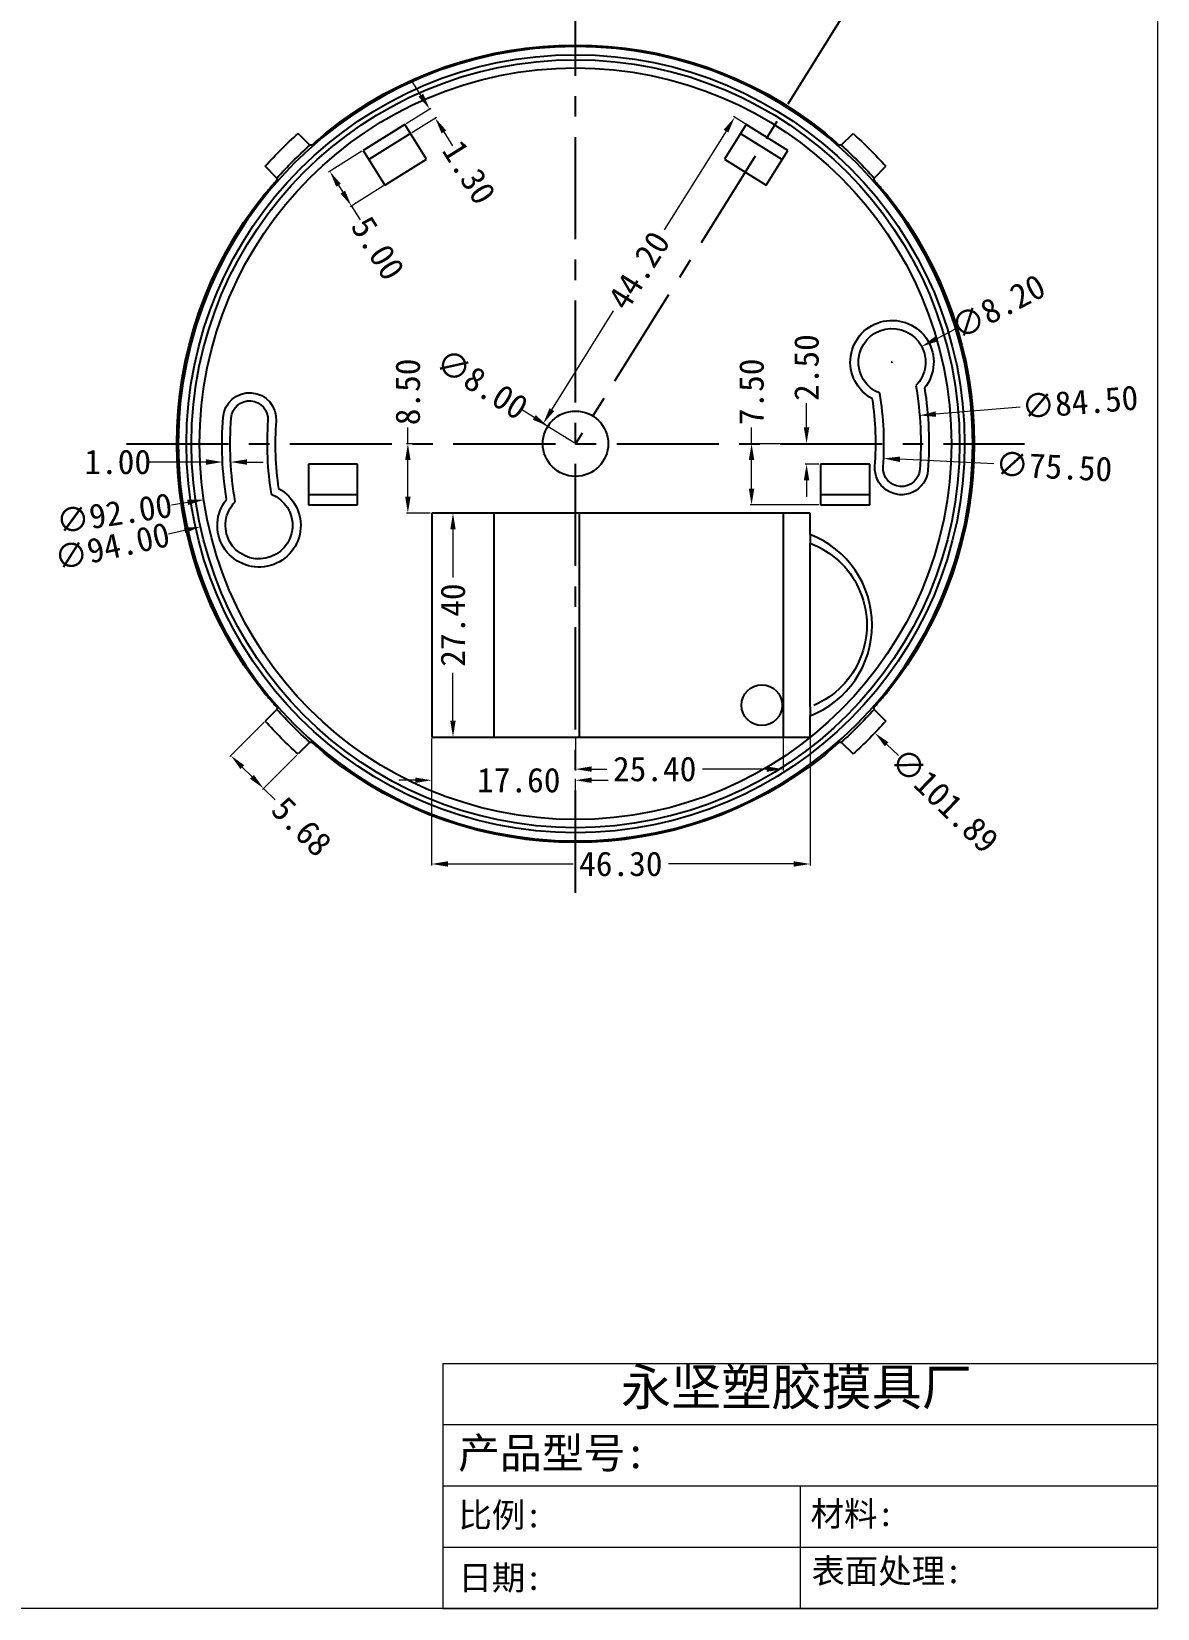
# Model space of a CAD drawing. Extents: x 31 to 995, y 307 to 726.
# Drawn here: x 452.9 to 590.7, y 307 to 500.1 of the extents above; entities that cross this region are included whole.
import ezdxf

# ---------------------------------------------------------------- set-up
doc = ezdxf.new("R2010")
doc.units = 0
doc.header["$LTSCALE"] = 10
doc.header["$MEASUREMENT"] = 0
doc.linetypes.add('CENTER', pattern=[2, 1.25, -0.25, 0.25, -0.25])
doc.layers.add('3', color=7, linetype='Continuous')
doc.dimstyles.get("Standard").update_dxf_attribs({"dimtxt": 0.18, "dimasz": 0.18, "dimexe": 0.18, "dimexo": 0.0625, "dimgap": 0.09, "dimtad": 0, "dimtih": 1, "dimtoh": 1, "dimdec": 4, "dimzin": 0, "dimdsep": 46, "dimtxsty": 'Standard', "dimcen": 0.09, "dimadec": 0, "dimazin": 0, "dimtfac": 1, "dimtdec": 4, "dimtofl": 0, "dimtmove": 0, "dimatfit": 3, "dimfxl": 0, "dimtolj": 1, "dimtzin": 0, "dimarcsym": 0})

# ---------------------------------------------------------------- blocks, each defined once
blk = doc.blocks.new('*D137')
at = {"color": 4, "lineweight": 0}
for p, q in [((474.3, 447.37), (467.07, 447.37)), ((476.3, 447.42), (476.3, 447.19)), ((477.3, 447.42), (477.3, 447.19)), ((479.3, 447.37), (481.3, 447.37))]:
    blk.add_line(p, q, dxfattribs=at)
for points in [[(474.3, 447.7), (474.3, 447.03), (476.3, 447.37)], [(479.3, 447.7), (479.3, 447.03), (477.3, 447.37)]]:
    blk.add_solid(points, dxfattribs=at)
at = {"layer": 'Defpoints', "color": 0, "lineweight": 0}
for p in [(476.3, 447.62), (476.3, 447.37), (477.3, 447.62)]:
    blk.add_point(p, dxfattribs=at)
at = {"color": 1, "lineweight": 0, "insert": (463.48, 447.37), "char_height": 3, "attachment_point": 5}
blk.add_mtext('\\A1;1.00', dxfattribs=at)
blk = doc.blocks.new('*D138')
at = {"color": 4, "lineweight": 0}
for p, q in [((519.41, 449.61), (519.59, 449.61)), ((519.5, 449.52), (519.5, 449.7)), ((470.06, 442.14), (472.04, 442.44))]:
    blk.add_line(p, q, dxfattribs=at)
blk.add_solid([(471.99, 442.77), (472.09, 442.11), (474.02, 442.74)], dxfattribs=at)
at = {"layer": 'Defpoints', "color": 0, "lineweight": 0}
for p in [(564.99, 456.48), (474.02, 442.74)]:
    blk.add_point(p, dxfattribs=at)
at = {"color": 1, "lineweight": 0, "insert": (463.05, 441.08), "char_height": 3, "attachment_point": 5, "rotation": 8.5865}
blk.add_mtext('\\A1;∅92.00', dxfattribs=at)
blk = doc.blocks.new('*D139')
at = {"color": 4, "lineweight": 0}
for p, q in [((519.41, 449.61), (519.59, 449.61)), ((519.5, 449.52), (519.5, 449.7)), ((469.71, 438.57), (471.67, 439.01))]:
    blk.add_line(p, q, dxfattribs=at)
blk.add_solid([(471.59, 439.33), (471.74, 438.68), (473.62, 439.44)], dxfattribs=at)
at = {"layer": 'Defpoints', "color": 0, "lineweight": 0}
for p in [(565.39, 459.78), (473.62, 439.44)]:
    blk.add_point(p, dxfattribs=at)
at = {"color": 1, "lineweight": 0, "insert": (462.79, 437.04), "char_height": 3, "attachment_point": 5, "rotation": 12.4975}
blk.add_mtext('\\A1;∅94.00', dxfattribs=at)
blk = doc.blocks.new('*D140')
at = {"color": 4, "lineweight": 0}
for p, q in [((512.76, 453.91), (514.45, 452.84)), ((519.41, 449.61), (519.59, 449.61)), ((519.5, 449.52), (519.5, 449.7))]:
    blk.add_line(p, q, dxfattribs=at)
blk.add_solid([(514.63, 453.12), (514.27, 452.55), (516.13, 451.76)], dxfattribs=at)
at = {"layer": 'Defpoints', "color": 0, "lineweight": 0}
for p in [(516.13, 451.76), (522.88, 447.46)]:
    blk.add_point(p, dxfattribs=at)
at = {"color": 1, "lineweight": 0, "insert": (508.05, 456.92), "char_height": 3, "attachment_point": 5, "rotation": 327.4665}
blk.add_mtext('\\A1;∅8.00', dxfattribs=at)
blk = doc.blocks.new('*D141')
at = {"color": 4, "lineweight": 0}
for p, q in [((501.9, 413.51), (501.9, 397.99)), ((548.2, 413.51), (548.2, 397.99)), ((503.9, 398.17), (519.21, 398.17)), ((546.2, 398.17), (530.89, 398.17))]:
    blk.add_line(p, q, dxfattribs=at)
for points in [[(503.9, 398.51), (503.9, 397.84), (501.9, 398.17)], [(546.2, 398.51), (546.2, 397.84), (548.2, 398.17)]]:
    blk.add_solid(points, dxfattribs=at)
at = {"layer": 'Defpoints', "color": 0, "lineweight": 0}
for p in [(501.9, 413.71), (548.2, 413.71), (548.2, 398.17)]:
    blk.add_point(p, dxfattribs=at)
at = {"color": 1, "lineweight": 0, "insert": (525.05, 398.17), "char_height": 3, "attachment_point": 5}
blk.add_mtext('\\A1;46.30', dxfattribs=at)
blk = doc.blocks.new('*D142')
at = {"color": 4, "lineweight": 0}
for p, q in [((501.9, 413.31), (501.9, 408.24)), ((499.9, 408.42), (497.9, 408.42)), ((519.5, 394.85), (519.5, 408.6)), ((521.5, 408.42), (523.5, 408.42))]:
    blk.add_line(p, q, dxfattribs=at)
for points in [[(499.9, 408.75), (499.9, 408.09), (501.9, 408.42)], [(521.5, 408.75), (521.5, 408.09), (519.5, 408.42)]]:
    blk.add_solid(points, dxfattribs=at)
at = {"layer": 'Defpoints', "color": 0, "lineweight": 0}
for p in [(501.9, 413.51), (519.5, 408.42), (519.5, 394.65)]:
    blk.add_point(p, dxfattribs=at)
at = {"color": 1, "lineweight": 0, "insert": (512.56, 408.42), "char_height": 3, "attachment_point": 5}
blk.add_mtext('\\A1;17.60', dxfattribs=at)
blk = doc.blocks.new('*D143')
at = {"color": 4, "lineweight": 0}
for p, q in [((519.5, 413.51), (519.5, 409.6)), ((544.9, 413.51), (544.9, 409.6)), ((521.5, 409.78), (523.35, 409.78)), ((542.9, 409.78), (535.03, 409.78))]:
    blk.add_line(p, q, dxfattribs=at)
for points in [[(521.5, 410.12), (521.5, 409.45), (519.5, 409.78)], [(542.9, 410.12), (542.9, 409.45), (544.9, 409.78)]]:
    blk.add_solid(points, dxfattribs=at)
at = {"layer": 'Defpoints', "color": 0, "lineweight": 0}
for p in [(519.5, 413.71), (544.9, 413.71), (519.5, 409.78)]:
    blk.add_point(p, dxfattribs=at)
at = {"color": 1, "lineweight": 0, "insert": (529.19, 409.78), "char_height": 3, "attachment_point": 5}
blk.add_mtext('\\A1;25.40', dxfattribs=at)
blk = doc.blocks.new('*D144')
at = {"color": 4, "lineweight": 0}
for p, q in [((493.37, 485.4), (489.29, 482.85)), ((490.5, 481.25), (491.03, 480.4)), ((496.02, 481.16), (491.94, 478.61)), ((492.09, 478.7), (493.15, 477.01))]:
    blk.add_line(p, q, dxfattribs=at)
for points in [[(490.78, 481.42), (490.22, 481.07), (489.44, 482.94)], [(491.31, 480.58), (490.75, 480.22), (492.09, 478.7)]]:
    blk.add_solid(points, dxfattribs=at)
at = {"layer": 'Defpoints', "color": 0, "lineweight": 0}
for p in [(493.54, 485.5), (496.19, 481.26), (492.09, 478.7)]:
    blk.add_point(p, dxfattribs=at)
at = {"color": 1, "lineweight": 0, "insert": (495.32, 473.54), "char_height": 3, "attachment_point": 5, "rotation": 302}
blk.add_mtext('\\A1;5.00', dxfattribs=at)
blk = doc.blocks.new('*D145')
at = {"color": 4, "lineweight": 0}
for p, q in [((498.99, 449.61), (498.99, 451.61)), ((501.7, 449.61), (498.81, 449.61)), ((498.99, 443.11), (498.99, 447.61)), ((501.7, 441.11), (498.81, 441.11))]:
    blk.add_line(p, q, dxfattribs=at)
for points in [[(498.66, 447.61), (499.32, 447.61), (498.99, 449.61)], [(498.66, 443.11), (499.32, 443.11), (498.99, 441.11)]]:
    blk.add_solid(points, dxfattribs=at)
at = {"layer": 'Defpoints', "color": 0, "lineweight": 0}
for p in [(498.99, 449.61), (501.9, 449.61), (501.9, 441.11)]:
    blk.add_point(p, dxfattribs=at)
at = {"color": 1, "lineweight": 0, "insert": (498.99, 455.95), "char_height": 3, "attachment_point": 5, "rotation": 90}
blk.add_mtext('\\A1;8.50', dxfattribs=at)
blk = doc.blocks.new('*D146')
at = {"color": 4, "lineweight": 0}
for p, q in [((502.1, 441.11), (504.69, 441.11)), ((504.51, 439.11), (504.51, 433.25)), ((504.51, 415.71), (504.51, 421.57)), ((502.1, 413.71), (504.69, 413.71))]:
    blk.add_line(p, q, dxfattribs=at)
for points in [[(504.18, 439.11), (504.84, 439.11), (504.51, 441.11)], [(504.18, 415.71), (504.84, 415.71), (504.51, 413.71)]]:
    blk.add_solid(points, dxfattribs=at)
at = {"layer": 'Defpoints', "color": 0, "lineweight": 0}
for p in [(501.9, 441.11), (501.9, 413.71), (504.51, 413.71)]:
    blk.add_point(p, dxfattribs=at)
at = {"color": 1, "lineweight": 0, "insert": (504.51, 427.41), "char_height": 3, "attachment_point": 5, "rotation": 90}
blk.add_mtext('\\A1;27.40', dxfattribs=at)
blk = doc.blocks.new('*D147')
at = {"color": 4, "lineweight": 0}
for p, q in [((547.78, 451.61), (547.78, 454.59)), ((549.3, 449.61), (547.6, 449.61)), ((549.3, 447.11), (547.6, 447.11)), ((547.78, 445.11), (547.78, 443.11))]:
    blk.add_line(p, q, dxfattribs=at)
for points in [[(547.44, 451.61), (548.11, 451.61), (547.78, 449.61)], [(547.44, 445.11), (548.11, 445.11), (547.78, 447.11)]]:
    blk.add_solid(points, dxfattribs=at)
at = {"layer": 'Defpoints', "color": 0, "lineweight": 0}
for p in [(547.78, 449.61), (549.5, 449.61), (549.5, 447.11)]:
    blk.add_point(p, dxfattribs=at)
at = {"color": 1, "lineweight": 0, "insert": (547.78, 458.93), "char_height": 3, "attachment_point": 5, "rotation": 90}
blk.add_mtext('\\A1;2.50', dxfattribs=at)
blk = doc.blocks.new('*D148')
at = {"color": 4, "lineweight": 0}
for p, q in [((541.05, 449.61), (541.05, 451.61)), ((547.58, 449.61), (540.87, 449.61)), ((541.05, 444.11), (541.05, 447.61)), ((549.3, 442.11), (540.87, 442.11))]:
    blk.add_line(p, q, dxfattribs=at)
for points in [[(540.71, 447.61), (541.38, 447.61), (541.05, 449.61)], [(540.71, 444.11), (541.38, 444.11), (541.05, 442.11)]]:
    blk.add_solid(points, dxfattribs=at)
at = {"layer": 'Defpoints', "color": 0, "lineweight": 0}
for p in [(541.05, 449.61), (547.78, 449.61), (549.5, 442.11)]:
    blk.add_point(p, dxfattribs=at)
at = {"color": 1, "lineweight": 0, "insert": (541.05, 455.95), "char_height": 3, "attachment_point": 5, "rotation": 90}
blk.add_mtext('\\A1;7.50', dxfattribs=at)
blk = doc.blocks.new('*D151')
at = {"color": 4, "lineweight": 0}
for p, q in [((566.03, 463.66), (563.65, 462.42)), ((558.14, 459.61), (558.32, 459.61)), ((558.23, 459.52), (558.23, 459.7))]:
    blk.add_line(p, q, dxfattribs=at)
blk.add_solid([(563.49, 462.72), (563.8, 462.13), (561.87, 461.5)], dxfattribs=at)
at = {"layer": 'Defpoints', "color": 0, "lineweight": 0}
for p in [(561.87, 461.5), (554.6, 457.72)]:
    blk.add_point(p, dxfattribs=at)
at = {"color": 1, "lineweight": 0, "insert": (571.21, 466.36), "char_height": 3, "attachment_point": 5, "rotation": 27.477}
blk.add_mtext('\\A1;∅8.20', dxfattribs=at)
blk = doc.blocks.new('*D152')
at = {"color": 4, "lineweight": 0}
for p, q in [((519.41, 449.61), (519.59, 449.61)), ((519.5, 449.52), (519.5, 449.7)), ((570.71, 447.15), (559.21, 447.71))]:
    blk.add_line(p, q, dxfattribs=at)
blk.add_solid([(559.22, 448.04), (559.19, 447.37), (557.21, 447.8)], dxfattribs=at)
at = {"layer": 'Defpoints', "color": 0, "lineweight": 0}
for p in [(481.8, 451.42), (557.21, 447.8)]:
    blk.add_point(p, dxfattribs=at)
at = {"color": 1, "lineweight": 0, "insert": (578.04, 446.8), "char_height": 3, "attachment_point": 5, "rotation": 357.2565}
blk.add_mtext('\\A1;∅75.50', dxfattribs=at)
blk = doc.blocks.new('*D153')
at = {"color": 4, "lineweight": 0}
for p, q in [((573.91, 454.08), (563.61, 453.24)), ((519.41, 449.61), (519.59, 449.61)), ((519.5, 449.52), (519.5, 449.7))]:
    blk.add_line(p, q, dxfattribs=at)
blk.add_solid([(563.58, 453.57), (563.63, 452.9), (561.61, 453.07)], dxfattribs=at)
at = {"layer": 'Defpoints', "color": 0, "lineweight": 0}
for p in [(561.61, 453.07), (477.4, 446.14)]:
    blk.add_point(p, dxfattribs=at)
at = {"color": 1, "lineweight": 0, "insert": (581.23, 454.69), "char_height": 3, "attachment_point": 5, "rotation": 4.703}
blk.add_mtext('\\A1;∅84.50', dxfattribs=at)
blk = doc.blocks.new('*D154')
at = {"color": 4, "lineweight": 0}
for p, q in [((500.59, 492.26), (499.53, 493.96)), ((498.8, 488.79), (501.8, 490.66)), ((499.48, 487.69), (502.49, 489.56)), ((503.39, 487.77), (504.45, 486.07))]:
    blk.add_line(p, q, dxfattribs=at)
for points in [[(500.87, 492.44), (500.3, 492.09), (501.65, 490.57)], [(503.68, 487.95), (503.11, 487.59), (502.33, 489.47)]]:
    blk.add_solid(points, dxfattribs=at)
at = {"layer": 'Defpoints', "color": 0, "lineweight": 0}
for p in [(498.63, 488.68), (502.33, 489.47), (499.32, 487.58)]:
    blk.add_point(p, dxfattribs=at)
at = {"color": 1, "lineweight": 0, "insert": (506.49, 482.82), "char_height": 3, "attachment_point": 5, "rotation": 302}
blk.add_mtext('\\A1;1.30', dxfattribs=at)
blk = doc.blocks.new('*D155')
at = {"color": 4, "lineweight": 0}
for p, q in [((481.39, 415.51), (477.19, 411.31)), ((485.4, 411.49), (481.21, 407.29)), ((478.73, 410.02), (479.92, 408.84)), ((481.33, 407.42), (482.75, 406.01))]:
    blk.add_line(p, q, dxfattribs=at)
for points in [[(478.97, 410.26), (478.5, 409.79), (477.32, 411.44)], [(480.15, 409.07), (479.68, 408.6), (481.33, 407.42)]]:
    blk.add_solid(points, dxfattribs=at)
at = {"layer": 'Defpoints', "color": 0, "lineweight": 0}
for p in [(481.53, 415.65), (485.55, 411.63), (481.33, 407.42)]:
    blk.add_point(p, dxfattribs=at)
at = {"color": 1, "lineweight": 0, "insert": (485.99, 402.76), "char_height": 3, "attachment_point": 5, "rotation": 315}
blk.add_mtext('\\A1;5.68', dxfattribs=at)
blk = doc.blocks.new('*D156')
at = {"color": 4, "lineweight": 0}
for p, q in [((519.41, 449.61), (519.59, 449.61)), ((519.5, 449.52), (519.5, 449.7)), ((559.02, 411.43), (557.58, 412.82))]:
    blk.add_line(p, q, dxfattribs=at)
blk.add_solid([(557.81, 413.06), (557.35, 412.58), (556.14, 414.21)], dxfattribs=at)
at = {"layer": 'Defpoints', "color": 0, "lineweight": 0}
for p in [(482.87, 485.01), (556.14, 414.21)]:
    blk.add_point(p, dxfattribs=at)
at = {"color": 1, "lineweight": 0, "insert": (564.66, 405.98), "char_height": 3, "attachment_point": 5, "rotation": 315.9846}
blk.add_mtext('\\A1;∅101.89', dxfattribs=at)
blk = doc.blocks.new('*D224')
at = {"color": 4, "lineweight": 0}
for p, q in [((542.76, 487.2), (538.82, 489.66)), ((537.92, 487.86), (530.36, 475.77)), ((516.61, 453.77), (524.17, 465.87)), ((519.33, 449.71), (515.4, 452.17))]:
    blk.add_line(p, q, dxfattribs=at)
for points in [[(537.63, 488.04), (538.2, 487.69), (538.98, 489.56)], [(516.33, 453.95), (516.9, 453.6), (515.55, 452.08)]]:
    blk.add_solid(points, dxfattribs=at)
at = {"layer": 'Defpoints', "color": 0, "lineweight": 0}
for p in [(538.98, 489.56), (542.93, 487.09), (519.5, 449.61)]:
    blk.add_point(p, dxfattribs=at)
at = {"color": 1, "lineweight": 0, "insert": (527.27, 470.82), "char_height": 3, "attachment_point": 5, "rotation": 58}
blk.add_mtext('\\A1;44.20', dxfattribs=at)

msp = doc.modelspace()

# ---------------------------------------------------------------- linework, layer by layer
at = {"lineweight": 0}
for p, q in [((590.718, 599.038), (590.718, 307.049)), ((503.26, 337.049), (590.718, 337.049)), ((503.26, 337.049), (503.26, 307.049)), ((503.26, 329.549), (590.718, 329.549)), ((503.26, 322.049), (590.718, 322.049)), ((546.989, 322.049), (546.989, 314.549)), ((503.26, 314.549), (590.718, 314.549)), ((546.989, 314.549), (546.989, 307.049)), ((590.718, 307.049), (151.451, 307.049)), ((503.26, 307.049), (590.718, 307.049))]:
    msp.add_line(p, q, dxfattribs=at)
at = {"color": 1, "linetype": 'CENTER'}
for p, q in [((519.504, 394.647), (519.504, 504.57)), ((552.097, 501.768), (519.504, 449.609)), ((464.543, 449.609), (574.466, 449.609))]:
    msp.add_line(p, q, dxfattribs=at)
at = {"layer": '3', "linetype": 'Continuous'}
for p, q in [((498.626, 488.682), (493.538, 485.502)), ((501.276, 484.442), (498.626, 488.682)), ((540.383, 488.682), (537.733, 484.442)), ((545.471, 485.502), (540.383, 488.682)), ((486.987, 486.141), (485.546, 487.583)), ((499.315, 487.58), (494.227, 484.4)), ((539.694, 487.58), (544.782, 484.4)), ((552.022, 486.141), (553.463, 487.583)), ((493.538, 485.502), (496.187, 481.262)), ((542.821, 481.262), (545.471, 485.502)), ((482.972, 482.126), (481.53, 483.567)), ((496.187, 481.262), (501.276, 484.442)), ((537.733, 484.442), (542.821, 481.262)), ((556.037, 482.126), (557.478, 483.567)), ((492.822, 447.109), (486.822, 447.109)), ((486.822, 447.109), (486.822, 442.109)), ((492.822, 442.109), (492.822, 447.109)), ((555.504, 447.109), (549.504, 447.109)), ((549.504, 447.109), (549.504, 442.109)), ((555.504, 442.109), (555.504, 447.109)), ((486.822, 443.409), (492.822, 443.409)), ((486.822, 442.109), (492.822, 442.109)), ((549.504, 443.409), (555.504, 443.409)), ((549.504, 442.109), (555.504, 442.109)), ((501.904, 441.109), (501.904, 413.709)), ((548.204, 441.109), (501.904, 441.109)), ((509.504, 441.109), (509.504, 413.709)), ((520.004, 413.709), (520.004, 441.109)), ((544.904, 441.109), (544.904, 413.709)), ((548.204, 438.509), (548.204, 441.109)), ((548.204, 417.388), (548.204, 437.429)), ((482.972, 417.091), (481.53, 415.65)), ((556.037, 417.091), (557.478, 415.65)), ((548.204, 413.709), (548.204, 416.308)), ((486.987, 413.076), (485.546, 411.635)), ((501.904, 413.709), (548.204, 413.709)), ((552.022, 413.076), (553.463, 411.635))]:
    msp.add_line(p, q, dxfattribs=at)
for points in [[(488.596, 487.305, 0), (488.604, 487.312, 0), (488.611, 487.32, 0), (488.619, 487.327, 0), (488.626, 487.335, 0), (488.634, 487.342, 0), (488.641, 487.35, 0), (488.649, 487.357, 0), (488.656, 487.365, 0), (488.664, 487.372, 0), (488.671, 487.38, 0), (488.679, 487.387, 0), (488.686, 487.395, 0), (488.694, 487.402, 0), (488.701, 487.41, 0), (488.709, 487.417, 0), (488.716, 487.424, 0), (488.724, 487.432, 0), (488.731, 487.439, 0), (488.739, 487.447, 0), (488.746, 487.454, 0), (488.754, 487.462, 0), (488.761, 487.469, 0), (488.769, 487.477, 0), (488.776, 487.484, 0), (488.784, 487.492, 0), (488.791, 487.499, 0), (488.799, 487.506, 0), (488.806, 487.514, 0), (488.814, 487.521, 0), (488.821, 487.529, 0), (488.829, 487.536, 0), (488.836, 487.544, 0), (488.844, 487.551, 0), (488.851, 487.558, 0), (488.859, 487.566, 0), (488.866, 487.573, 0), (488.874, 487.581, 0), (488.882, 487.588, 0), (488.889, 487.596, 0), (488.897, 487.603, 0), (488.904, 487.61, 0), (488.912, 487.618, 0), (488.919, 487.625, 0), (488.927, 487.633, 0), (488.934, 487.64, 0), (488.942, 487.648, 0), (488.949, 487.655, 0), (488.957, 487.662, 0), (488.965, 487.67, 0)], [(550.037, 487.677, 0), (550.044, 487.67, 0), (550.052, 487.662, 0), (550.059, 487.655, 0), (550.067, 487.648, 0), (550.074, 487.64, 0), (550.082, 487.633, 0), (550.09, 487.625, 0), (550.097, 487.618, 0), (550.105, 487.61, 0), (550.112, 487.603, 0), (550.12, 487.596, 0), (550.127, 487.588, 0), (550.135, 487.581, 0), (550.142, 487.573, 0), (550.15, 487.566, 0), (550.157, 487.558, 0), (550.165, 487.551, 0), (550.172, 487.544, 0), (550.18, 487.536, 0), (550.188, 487.529, 0), (550.195, 487.521, 0), (550.203, 487.514, 0), (550.21, 487.506, 0), (550.218, 487.499, 0), (550.225, 487.492, 0), (550.233, 487.484, 0), (550.24, 487.477, 0), (550.248, 487.469, 0), (550.255, 487.462, 0), (550.263, 487.454, 0), (550.27, 487.447, 0), (550.278, 487.439, 0), (550.285, 487.432, 0), (550.293, 487.424, 0), (550.3, 487.417, 0), (550.308, 487.41, 0), (550.315, 487.402, 0), (550.323, 487.395, 0), (550.33, 487.387, 0), (550.338, 487.38, 0), (550.345, 487.372, 0), (550.353, 487.365, 0), (550.36, 487.357, 0), (550.368, 487.35, 0), (550.375, 487.342, 0), (550.383, 487.335, 0), (550.39, 487.327, 0), (550.398, 487.32, 0), (550.405, 487.312, 0)], [(481.436, 480.141, 0), (481.443, 480.148, 0), (481.451, 480.156, 0), (481.458, 480.163, 0), (481.465, 480.171, 0), (481.473, 480.179, 0), (481.48, 480.186, 0), (481.488, 480.194, 0), (481.495, 480.201, 0), (481.503, 480.209, 0), (481.51, 480.216, 0), (481.517, 480.224, 0), (481.525, 480.231, 0), (481.532, 480.239, 0), (481.54, 480.246, 0), (481.547, 480.254, 0), (481.554, 480.262, 0), (481.562, 480.269, 0), (481.569, 480.277, 0), (481.577, 480.284, 0), (481.584, 480.292, 0), (481.592, 480.299, 0), (481.599, 480.307, 0), (481.607, 480.314, 0), (481.614, 480.322, 0), (481.621, 480.329, 0), (481.629, 480.337, 0), (481.636, 480.344, 0), (481.644, 480.352, 0), (481.651, 480.359, 0), (481.659, 480.367, 0), (481.666, 480.374, 0), (481.674, 480.382, 0), (481.681, 480.389, 0), (481.688, 480.397, 0), (481.696, 480.404, 0), (481.703, 480.412, 0), (481.711, 480.419, 0), (481.718, 480.427, 0), (481.726, 480.434, 0), (481.733, 480.442, 0), (481.741, 480.449, 0), (481.748, 480.457, 0), (481.756, 480.464, 0), (481.763, 480.472, 0), (481.771, 480.479, 0), (481.778, 480.487, 0), (481.786, 480.494, 0), (481.793, 480.502, 0), (481.801, 480.509, 0)], [(557.201, 480.517, 0), (557.208, 480.509, 0), (557.216, 480.502, 0), (557.223, 480.494, 0), (557.231, 480.487, 0), (557.238, 480.479, 0), (557.246, 480.472, 0), (557.253, 480.464, 0), (557.261, 480.457, 0), (557.268, 480.449, 0), (557.276, 480.442, 0), (557.283, 480.434, 0), (557.291, 480.427, 0), (557.298, 480.419, 0), (557.305, 480.412, 0), (557.313, 480.404, 0), (557.32, 480.397, 0), (557.328, 480.389, 0), (557.335, 480.382, 0), (557.343, 480.374, 0), (557.35, 480.367, 0), (557.358, 480.359, 0), (557.365, 480.352, 0), (557.373, 480.344, 0), (557.38, 480.337, 0), (557.387, 480.329, 0), (557.395, 480.322, 0), (557.402, 480.314, 0), (557.41, 480.307, 0), (557.417, 480.299, 0), (557.425, 480.292, 0), (557.432, 480.284, 0), (557.44, 480.277, 0), (557.447, 480.269, 0), (557.454, 480.262, 0), (557.462, 480.254, 0), (557.469, 480.246, 0), (557.477, 480.239, 0), (557.484, 480.231, 0), (557.491, 480.224, 0), (557.499, 480.216, 0), (557.506, 480.209, 0), (557.514, 480.201, 0), (557.521, 480.194, 0), (557.529, 480.186, 0), (557.536, 480.179, 0), (557.543, 480.171, 0), (557.551, 480.163, 0), (557.558, 480.156, 0), (557.566, 480.148, 0)], [(548.204, 437.429, 0), (548.686, 437.235, 0), (549.157, 437.018, 0), (549.618, 436.778, 0), (550.066, 436.516, 0), (550.501, 436.233, 0), (550.922, 435.929, 0), (551.328, 435.605, 0), (551.717, 435.262, 0), (552.089, 434.901, 0), (552.444, 434.522, 0), (552.779, 434.126, 0), (553.095, 433.714, 0), (553.391, 433.288, 0), (553.666, 432.848, 0), (553.918, 432.395, 0), (554.149, 431.93, 0), (554.357, 431.455, 0), (554.542, 430.97, 0), (554.702, 430.477, 0), (554.839, 429.977, 0), (554.952, 429.47, 0), (555.039, 428.959, 0), (555.102, 428.444, 0), (555.14, 427.927, 0), (555.152, 427.409, 0), (555.14, 426.89, 0), (555.102, 426.373, 0), (555.039, 425.858, 0), (554.952, 425.347, 0), (554.839, 424.84, 0), (554.702, 424.34, 0), (554.542, 423.847, 0), (554.357, 423.362, 0), (554.149, 422.887, 0), (553.918, 422.422, 0), (553.666, 421.969, 0), (553.391, 421.529, 0), (553.095, 421.103, 0), (552.779, 420.691, 0), (552.444, 420.295, 0), (552.089, 419.916, 0), (551.717, 419.555, 0), (551.328, 419.212, 0), (550.922, 418.888, 0), (550.501, 418.584, 0), (550.066, 418.301, 0), (549.618, 418.039, 0), (549.157, 417.799, 0), (548.686, 417.582, 0)], [(481.808, 418.7, 0), (481.801, 418.708, 0), (481.793, 418.715, 0), (481.786, 418.723, 0), (481.778, 418.73, 0), (481.771, 418.738, 0), (481.763, 418.745, 0), (481.756, 418.753, 0), (481.748, 418.76, 0), (481.741, 418.768, 0), (481.733, 418.775, 0), (481.726, 418.783, 0), (481.718, 418.79, 0), (481.711, 418.798, 0), (481.703, 418.805, 0), (481.696, 418.813, 0), (481.688, 418.82, 0), (481.681, 418.828, 0), (481.674, 418.835, 0), (481.666, 418.843, 0), (481.659, 418.85, 0), (481.651, 418.858, 0), (481.644, 418.865, 0), (481.636, 418.873, 0), (481.629, 418.88, 0), (481.621, 418.888, 0), (481.614, 418.895, 0), (481.607, 418.903, 0), (481.599, 418.91, 0), (481.592, 418.918, 0), (481.584, 418.925, 0), (481.577, 418.933, 0), (481.569, 418.94, 0), (481.562, 418.948, 0), (481.554, 418.956, 0), (481.547, 418.963, 0), (481.54, 418.971, 0), (481.532, 418.978, 0), (481.525, 418.986, 0), (481.517, 418.993, 0), (481.51, 419.001, 0), (481.503, 419.008, 0), (481.495, 419.016, 0), (481.488, 419.023, 0), (481.48, 419.031, 0), (481.473, 419.038, 0), (481.465, 419.046, 0), (481.458, 419.054, 0), (481.451, 419.061, 0), (481.443, 419.069, 0)], [(557.573, 419.076, 0), (557.566, 419.069, 0), (557.558, 419.061, 0), (557.551, 419.054, 0), (557.543, 419.046, 0), (557.536, 419.038, 0), (557.529, 419.031, 0), (557.521, 419.023, 0), (557.514, 419.016, 0), (557.506, 419.008, 0), (557.499, 419.001, 0), (557.491, 418.993, 0), (557.484, 418.986, 0), (557.477, 418.978, 0), (557.469, 418.971, 0), (557.462, 418.963, 0), (557.454, 418.956, 0), (557.447, 418.948, 0), (557.44, 418.94, 0), (557.432, 418.933, 0), (557.425, 418.925, 0), (557.417, 418.918, 0), (557.41, 418.91, 0), (557.402, 418.903, 0), (557.395, 418.895, 0), (557.387, 418.888, 0), (557.38, 418.88, 0), (557.373, 418.873, 0), (557.365, 418.865, 0), (557.358, 418.858, 0), (557.35, 418.85, 0), (557.343, 418.843, 0), (557.335, 418.835, 0), (557.328, 418.828, 0), (557.32, 418.82, 0), (557.313, 418.813, 0), (557.305, 418.805, 0), (557.298, 418.798, 0), (557.291, 418.79, 0), (557.283, 418.783, 0), (557.276, 418.775, 0), (557.268, 418.768, 0), (557.261, 418.76, 0), (557.253, 418.753, 0), (557.246, 418.745, 0), (557.238, 418.738, 0), (557.231, 418.73, 0), (557.223, 418.723, 0), (557.216, 418.715, 0), (557.208, 418.708, 0)], [(488.972, 411.54, 0), (488.965, 411.547, 0), (488.957, 411.555, 0), (488.949, 411.562, 0), (488.942, 411.57, 0), (488.934, 411.577, 0), (488.927, 411.584, 0), (488.919, 411.592, 0), (488.912, 411.599, 0), (488.904, 411.607, 0), (488.897, 411.614, 0), (488.889, 411.621, 0), (488.882, 411.629, 0), (488.874, 411.636, 0), (488.866, 411.644, 0), (488.859, 411.651, 0), (488.851, 411.659, 0), (488.844, 411.666, 0), (488.836, 411.673, 0), (488.829, 411.681, 0), (488.821, 411.688, 0), (488.814, 411.696, 0), (488.806, 411.703, 0), (488.799, 411.711, 0), (488.791, 411.718, 0), (488.784, 411.726, 0), (488.776, 411.733, 0), (488.769, 411.74, 0), (488.761, 411.748, 0), (488.754, 411.755, 0), (488.746, 411.763, 0), (488.739, 411.77, 0), (488.731, 411.778, 0), (488.724, 411.785, 0), (488.716, 411.793, 0), (488.709, 411.8, 0), (488.701, 411.808, 0), (488.694, 411.815, 0), (488.686, 411.822, 0), (488.679, 411.83, 0), (488.671, 411.837, 0), (488.664, 411.845, 0), (488.656, 411.852, 0), (488.649, 411.86, 0), (488.641, 411.867, 0), (488.634, 411.875, 0), (488.626, 411.882, 0), (488.619, 411.89, 0), (488.611, 411.897, 0), (488.604, 411.905, 0)], [(550.413, 411.912, 0), (550.405, 411.905, 0), (550.398, 411.897, 0), (550.39, 411.89, 0), (550.383, 411.882, 0), (550.375, 411.875, 0), (550.368, 411.867, 0), (550.36, 411.86, 0), (550.353, 411.852, 0), (550.345, 411.845, 0), (550.338, 411.837, 0), (550.33, 411.83, 0), (550.323, 411.822, 0), (550.315, 411.815, 0), (550.308, 411.808, 0), (550.3, 411.8, 0), (550.293, 411.793, 0), (550.285, 411.785, 0), (550.278, 411.778, 0), (550.27, 411.77, 0), (550.263, 411.763, 0), (550.255, 411.755, 0), (550.248, 411.748, 0), (550.24, 411.74, 0), (550.233, 411.733, 0), (550.225, 411.726, 0), (550.218, 411.718, 0), (550.21, 411.711, 0), (550.203, 411.703, 0), (550.195, 411.696, 0), (550.188, 411.688, 0), (550.18, 411.681, 0), (550.172, 411.673, 0), (550.165, 411.666, 0), (550.157, 411.659, 0), (550.15, 411.651, 0), (550.142, 411.644, 0), (550.135, 411.636, 0), (550.127, 411.629, 0), (550.12, 411.621, 0), (550.112, 411.614, 0), (550.105, 411.607, 0), (550.097, 411.599, 0), (550.09, 411.592, 0), (550.082, 411.584, 0), (550.074, 411.577, 0), (550.067, 411.57, 0), (550.059, 411.562, 0), (550.052, 411.555, 0), (550.044, 411.547, 0)]]:
    msp.add_polyline3d(points, dxfattribs=at)
at = {"layer": '3', "linetype": 'Continuous', "extrusion": (0, 0, -1)}
msp.add_circle((-519.504, 449.609), 48.611, dxfattribs=at)
at = {"layer": '3', "linetype": 'Continuous'}
for centre, radius in [((519.504, 449.609), 47.611), ((519.504, 449.609), 47), ((519.504, 449.609), 46), ((519.504, 449.609), 4), ((542.304, 417.609), 2.5)]:
    msp.add_circle(centre, radius, dxfattribs=at)
at = {"layer": '3', "linetype": 'Continuous', "extrusion": (0, 0, -1)}
for centre, radius, start, end in [((-519.504, 449.609), 48.8, 51.26923, 128.73077), ((-519.504, 449.609), 50.943, 41.80485, 48.19515), ((-519.504, 449.609), 50.943, 131.80485, 138.19515), ((-519.504, 449.609), 48.908, 41.67177, 48.32823), ((-519.504, 449.609), 48.908, 131.67177, 138.32823), ((-519.504, 449.609), 48.8, -38.73077, 38.73077), ((-519.504, 449.609), 48.8, 141.26923, 218.73077), ((-558.234, 459.609), 5.1, 297.98798, 578.69852), ((-558.234, 459.609), 4.1, -68.70038, 224.66378), ((-479.617, 452.609), 3.25, 4.30122, 184.30122), ((-519.504, 449.609), 42.25, 170.30104, 184.30122), ((-519.504, 449.609), 43.25, 170.93887, 184.30122), ((-479.617, 452.609), 2.25, 4.30122, 184.30122), ((-519.504, 449.609), 43.25, -9.06113, 4.30122), ((-519.504, 449.609), 42.25, 350.30104, 364.30122), ((-559.392, 446.609), 3.25, 184.30122, 364.30122), ((-559.392, 446.609), 2.25, -175.69878, 4.30122), ((-480.774, 439.609), 5.1, 117.98798, 398.69852), ((-480.774, 439.609), 4.1, 111.29962, 404.66379), ((-519.504, 449.609), 48.908, 311.67177, 318.32823), ((-519.504, 449.609), 48.908, 221.67177, 228.32823), ((-519.504, 449.609), 50.943, 311.80485, 318.19515), ((-519.504, 449.609), 50.943, 221.80485, 228.19515), ((-519.504, 449.609), 48.8, 231.26923, 308.73077)]:
    msp.add_arc(centre, radius, start, end, dxfattribs=at)
at = {"layer": '3', "linetype": 'Continuous'}
for centre, radius, start, end in [((519.504, 449.609), 48.748, 129.34914, 131.4717), ((519.504, 449.609), 48.748, 48.52829, 50.65086), ((519.504, 449.609), 48.748, 138.5283, 140.65086), ((519.504, 449.609), 48.748, 39.34914, 41.47171), ((519.504, 449.609), 37.75, 355.69878, 369.42231), ((519.504, 449.609), 36.75, -4.30122, 8.60164), ((519.504, 449.609), 37.75, 175.69878, 189.42231), ((519.504, 449.609), 36.75, 175.69878, 188.60164), ((543.892, 427.409), 11.909, -68.7694, 68.7694), ((519.504, 449.609), 48.748, 219.34914, 221.4717), ((519.504, 449.609), 48.748, 318.5283, 320.65086), ((519.504, 449.609), 48.748, 228.5283, 230.65086), ((519.504, 449.609), 48.748, 309.34914, 311.4717)]:
    msp.add_arc(centre, radius, start, end, dxfattribs=at)
for points in [[(487.221, 486.134), (487.143, 486.137), (487.065, 486.139), (486.987, 486.141)], [(552.022, 486.141), (551.944, 486.139), (551.866, 486.137), (551.788, 486.134)], [(482.972, 482.126), (482.974, 482.048), (482.976, 481.97), (482.979, 481.892)], [(556.03, 481.892), (556.033, 481.97), (556.035, 482.048), (556.037, 482.126)], [(548.204, 438.509), (548.204, 438.151), (548.204, 437.792), (548.204, 437.429)], [(482.979, 417.325), (482.976, 417.247), (482.974, 417.169), (482.972, 417.091)], [(548.204, 417.388), (548.204, 417.025), (548.204, 416.666), (548.204, 416.308)], [(556.037, 417.091), (556.035, 417.169), (556.033, 417.247), (556.03, 417.325)], [(486.987, 413.076), (487.065, 413.078), (487.143, 413.08), (487.221, 413.083)], [(551.788, 413.083), (551.866, 413.08), (551.944, 413.078), (552.022, 413.076)]]:
    msp.add_open_spline(points, degree=3, dxfattribs=at)

# ---------------------------------------------------------------- texts
at = {"lineweight": 0, "attachment_point": 1}
for s, insert, char_height, width in [('{\\f宋体|b0|i0|c134|p54;永坚塑胶摸具厂}', (525.068, 336.412), 4.5, 85.89712), ('{\\f宋体|b0|i0|c134|p54;产品型号:}', (505.139, 327.956), 3.75, 85.57823), ('{\\f宋体|b0|i0|c134|p54;比例:}', (505.173, 319.978), 3, 43.72905), ('{\\f宋体|b0|i0|c134|p54;材料:}', (548.264, 320.138), 3, 43.72905), ('{\\f宋体|b0|i0|c134|p54;日期:}', (505.173, 312.319), 3, 43.72905), ('{\\f宋体|b0|i0|c134|p54;表面处理:}', (548.368, 313.14), 3, 42.34942)]:
    msp.add_mtext(s, dxfattribs=dict(at, insert=insert, char_height=char_height, width=width))

# ---------------------------------------------------------------- dimensions: what is measured, and where the dimension line sits
at = {"lineweight": 0}
for p1, p2, distance, picture, middle in [((498.626, 488.682), (499.315, 487.58), 3.56, '*D154', (506.489, 482.817)), ((493.538, 485.502), (496.187, 481.262), -4.83, '*D144', (495.319, 473.538)), ((481.53, 415.65), (485.546, 411.635), -5.958, '*D155', (485.993, 402.762))]:
    dim = msp.add_aligned_dim(p1=p1, p2=p2, distance=distance, dimstyle='Standard', override={"dimtxt": 3, "dimasz": 2, "dimexo": 0.2, "dimtih": 0, "dimtoh": 0, "dimdec": 2, "dimdsep": 0, "dimclrd": 4, "dimclre": 4, "dimclrt": 1, "dimtdec": 2, "dimlwd": 0, "dimlwe": 0}, dxfattribs=at)
    dim.commit()
    dim.dimension.update_dxf_attribs({"geometry": picture, "text_midpoint": middle})
at = {"color": 2, "lineweight": 0}
dim = msp.add_aligned_dim(p1=(519.504, 449.609), p2=(542.927, 487.092), distance=4.658, dimstyle='Standard', override={"dimtxt": 3, "dimasz": 2, "dimexo": 0.2, "dimtih": 0, "dimtoh": 0, "dimdec": 2, "dimdsep": 0, "dimclrd": 4, "dimclre": 4, "dimclrt": 1, "dimtdec": 2, "dimlwd": 0, "dimlwe": 0}, dxfattribs=at)
dim.commit()
dim.dimension.update_dxf_attribs({"geometry": '*D224', "text_midpoint": (527.266, 470.819)})
at = {"lineweight": 0}
for p1, p2, picture, middle in [((482.868, 485.006), (556.14, 414.211), '*D156', (564.655, 405.984)), ((522.877, 447.457), (516.132, 451.76), '*D140', (508.047, 456.917)), ((565.391, 459.779), (473.618, 439.438), '*D139', (462.791, 437.038)), ((564.989, 456.476), (474.02, 442.741), '*D138', (463.054, 441.085))]:
    dim = msp.add_diameter_dim_2p(p1=p1, p2=p2, dimstyle='Standard', override={"dimtxt": 3, "dimasz": 2, "dimexo": 0.2, "dimtih": 0, "dimtoh": 0, "dimdec": 2, "dimdsep": 0, "dimclrd": 4, "dimclre": 4, "dimclrt": 1, "dimtdec": 2, "dimlwd": 0, "dimlwe": 0}, dxfattribs=at)
    dim.commit()
    dim.dimension.update_dxf_attribs({"geometry": picture, "text_midpoint": middle})
for p1, p2, picture, middle in [((554.597, 457.717), (561.872, 461.5), '*D151', (571.214, 466.359)), ((477.397, 446.144), (561.612, 453.073), '*D153', (581.226, 454.686)), ((481.798, 451.415), (557.211, 447.802), '*D152', (578.041, 446.803))]:
    dim = msp.add_diameter_dim_2p(p1=p1, p2=p2, dimstyle='Standard', override={"dimtxt": 3, "dimasz": 2, "dimexo": 0.2, "dimtih": 0, "dimtoh": 0, "dimdec": 2, "dimdsep": 0, "dimclrd": 4, "dimclre": 4, "dimclrt": 1, "dimtdec": 2, "dimlwd": 0, "dimlwe": 0}, dxfattribs=at)
    dim.commit()
    dim.dimension.update_dxf_attribs({"geometry": picture, "text_midpoint": middle, "dimtype": 163})
dim = msp.add_linear_dim(base=(547.778, 449.609), p1=(549.504, 447.109), p2=(549.504, 449.609), angle=90, dimstyle='Standard', override={"dimtxt": 3, "dimasz": 2, "dimexo": 0.2, "dimtih": 0, "dimtoh": 0, "dimdec": 2, "dimdsep": 0, "dimclrd": 4, "dimclre": 4, "dimclrt": 1, "dimtdec": 2, "dimlwd": 0, "dimlwe": 0}, dxfattribs=at)
dim.commit()
dim.dimension.update_dxf_attribs({"geometry": '*D147', "text_midpoint": (547.778, 458.926), "dimtype": 160})
for base, p1, p2, picture, middle in [((498.991, 449.609), (501.904, 441.109), (501.904, 449.609), '*D145', (498.991, 455.949)), ((541.047, 449.609), (549.504, 442.109), (547.778, 449.609), '*D148', (541.047, 455.949)), ((504.511, 413.709), (501.904, 441.109), (501.904, 413.709), '*D146', (504.511, 427.409))]:
    dim = msp.add_linear_dim(base=base, p1=p1, p2=p2, angle=90, dimstyle='Standard', override={"dimtxt": 3, "dimasz": 2, "dimexo": 0.2, "dimtih": 0, "dimtoh": 0, "dimdec": 2, "dimdsep": 0, "dimclrd": 4, "dimclre": 4, "dimclrt": 1, "dimtdec": 2, "dimlwd": 0, "dimlwe": 0}, dxfattribs=at)
    dim.commit()
    dim.dimension.update_dxf_attribs({"geometry": picture, "text_midpoint": middle})
for base, p1, p2, picture, middle in [((476.3, 447.366), (477.301, 447.619), (476.3, 447.619), '*D137', (463.482, 447.366)), ((519.504, 408.419), (501.904, 413.509), (519.504, 394.647), '*D142', (512.559, 408.419)), ((519.504, 409.785), (544.904, 413.709), (519.504, 413.709), '*D143', (529.194, 409.785))]:
    dim = msp.add_linear_dim(base=base, p1=p1, p2=p2, dimstyle='Standard', override={"dimtxt": 3, "dimasz": 2, "dimexo": 0.2, "dimtih": 0, "dimtoh": 0, "dimdec": 2, "dimdsep": 0, "dimclrd": 4, "dimclre": 4, "dimclrt": 1, "dimtdec": 2, "dimlwd": 0, "dimlwe": 0}, dxfattribs=at)
    dim.commit()
    dim.dimension.update_dxf_attribs({"geometry": picture, "text_midpoint": middle, "dimtype": 160})
dim = msp.add_linear_dim(base=(548.204, 398.173), p1=(501.904, 413.709), p2=(548.204, 413.709), dimstyle='Standard', override={"dimtxt": 3, "dimasz": 2, "dimexo": 0.2, "dimtih": 0, "dimtoh": 0, "dimdec": 2, "dimdsep": 0, "dimclrd": 4, "dimclre": 4, "dimclrt": 1, "dimtdec": 2, "dimlwd": 0, "dimlwe": 0}, dxfattribs=at)
dim.commit()
dim.dimension.update_dxf_attribs({"geometry": '*D141', "text_midpoint": (525.054, 398.173)})

doc.saveas('drawing.dxf')
